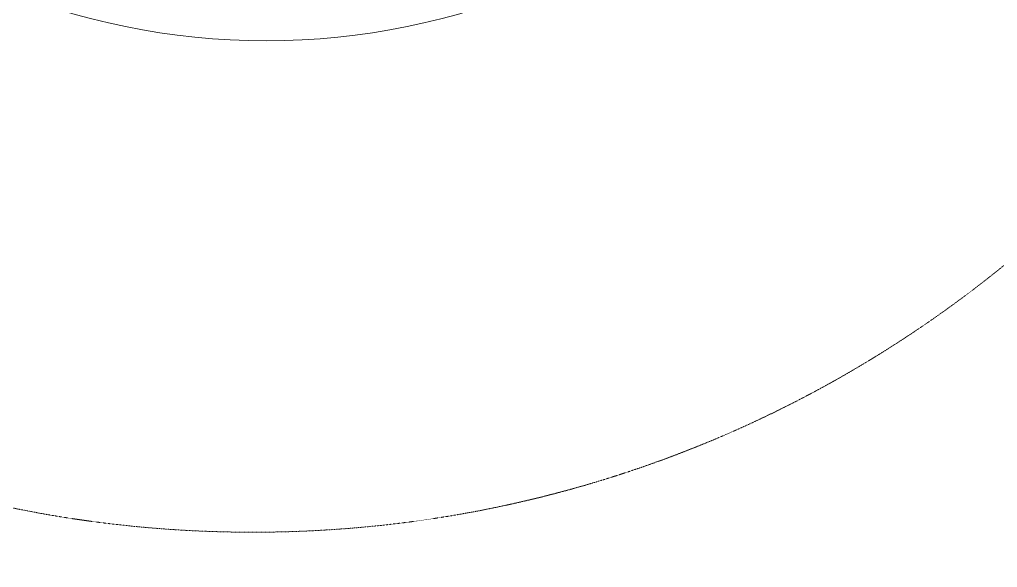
# Model space of a CAD drawing. Header units: millimetres. Extents: x -9712089 to 9811186, y -16952483 to 15586308.
# Drawn here: x 610753 to 625272, y -426502 to -418362 of the extents above; entities that cross this region are included whole.
import ezdxf

# ---------------------------------------------------------------- set-up
doc = ezdxf.new("R2010")
doc.units = ezdxf.units.MM
doc.linetypes.add('Center', pattern=[27, 20.25, -2.25, 2.25, -2.25])
doc.layers.add('Металлорукава', color=20, linetype='Continuous', lineweight=15)

msp = doc.modelspace()

# ---------------------------------------------------------------- linework, layer by layer
at = {"layer": 'Металлорукава', "linetype": 'Center', "ltscale": 0.001}
msp.add_circle((614216, -408309), 17669, dxfattribs=at)
at = {"layer": 'Металлорукава', "linetype": 'Continuous', "ltscale": 0.001}
msp.add_circle((614416, -408309), 10369, dxfattribs=at)

doc.saveas('drawing.dxf')
